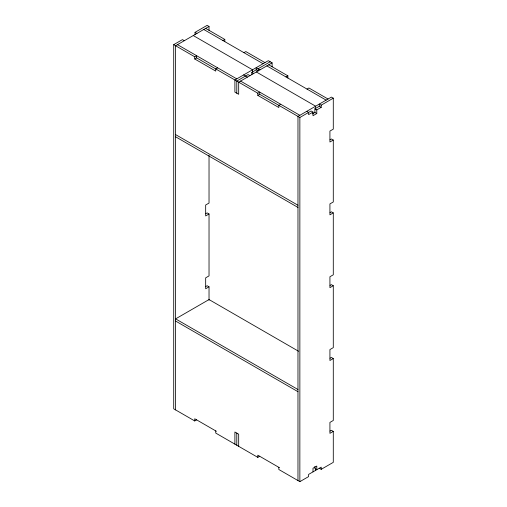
<?xml version="1.0" encoding="UTF-8"?>
<svg xmlns="http://www.w3.org/2000/svg" width="507" height="507" viewBox="0 0 507 507"><rect width="100%" height="100%" fill="white"/><g stroke="black" fill="none" stroke-linecap="round" stroke-linejoin="round"><path stroke-width="0.76" d="M313.003 471.878L313.003 468.234L316.786 466.053L316.786 469.691L314.891 468.601L314.891 466.415M196.627 419.866L194.732 420.956L173.711 408.819L173.711 44.648L182.438 39.616L184.326 40.706M195.049 34.514L195.049 32.328L207.141 25.35L209.03 26.44L209.03 30.312M209.03 26.44L175.599 45.744L175.599 409.909M194.732 56.79L196.627 55.694L196.627 57.88L194.732 58.977L194.732 56.79L173.711 44.648M222.909 40.522L224.804 39.432L224.804 41.618M217.655 67.837L215.76 68.927L215.76 71.113L194.732 58.977M243.937 52.665L245.825 51.568L264.958 62.614M251.821 74.573L251.821 72.387L256.231 69.839L258.126 70.929L258.126 68.743L270.212 61.765M272.107 62.862L238.677 82.159L238.677 94.296L234.893 92.116L234.893 79.973L268.323 60.675L272.107 62.862L272.107 66.791M196.627 57.88L257.81 93.206L259.704 92.116L259.704 94.296L299.859 117.485L311.108 110.989L313.003 112.079L313.003 115.723L316.786 113.536L316.786 109.899L314.891 108.802L314.891 112.446L312.369 113.904M285.986 76.937L287.875 75.847L287.875 78.034M257.81 93.206L257.81 95.392L259.704 94.296M280.726 104.252L278.837 105.342L278.837 107.528L257.81 95.392M307.008 89.08L308.902 87.984L328.035 99.03M314.891 108.802L319.309 106.255L321.204 107.345L321.204 105.164L333.289 98.181L333.289 129.139L329.924 131.079L329.924 142.004L333.289 140.059L333.289 201.97L329.924 203.909L329.924 214.835L333.289 212.896L333.289 274.8L329.924 276.746L329.924 287.672L333.289 285.726L333.289 347.637L329.924 349.577L329.924 360.502L333.289 358.563L333.289 420.468L329.924 422.413L329.924 433.339L333.289 431.394L333.289 462.352L321.204 469.33L319.309 468.24M313.003 112.079L308.586 114.633L308.586 112.446L306.691 111.35M316.786 109.899L321.204 107.345M330.051 139.748L331.401 138.969L333.289 140.059M205.791 213.675L207.141 212.896L209.03 213.986L209.03 275.897L205.671 277.836L205.671 288.762L209.03 286.823L209.03 300.144M209.03 213.986L205.671 215.931L205.671 205.005L209.03 203.066L209.03 155.262M330.051 212.579L331.401 211.806L333.289 212.896M205.791 286.506L207.141 285.733L209.03 286.823M330.051 285.416L331.401 284.636L333.289 285.726M330.051 358.246L331.401 357.467L333.289 358.563M215.76 430.912L215.76 433.092L257.81 457.371L259.704 456.281M330.051 431.077L331.401 430.304L333.289 431.394M278.837 467.327L278.837 469.514L299.859 481.65L308.586 476.612L308.586 474.425L321.204 467.143L321.204 469.33M333.289 98.181L331.401 97.09L297.97 116.388L297.97 480.56M205.671 28.386L224.804 39.432M268.742 64.801L287.875 75.847M203.77 29.482L263.063 63.711M266.847 65.897L326.14 100.126M195.049 32.328L196.944 33.424M260.015 69.839L256.231 67.653L256.231 69.839M321.204 105.164L319.309 104.068L319.309 106.255M193.256 35.547L252.549 69.782L252.549 72.926M256.333 71.969L315.62 106.197L315.62 109.341M251.821 72.387L253.709 73.477M314.891 112.446L316.786 113.536M249.926 75.663L248.031 74.573L236.788 81.069L236.788 93.206M243.62 74.935L247.403 77.121M177.488 44.654L236.788 78.883M240.565 81.069L299.859 115.298M175.599 134.602L297.97 205.246M175.599 136.782L297.97 207.433M298.585 351.269L209.03 299.567L175.599 318.871L297.97 389.515M175.599 321.051L297.97 391.702M216.337 431.248L194.732 418.769L194.732 420.956M279.408 467.663L257.81 455.185L257.81 457.371M315.62 468.791L315.62 470.363M299.859 117.485L299.859 481.65M238.677 446.325L238.677 434.188L234.893 432.002L234.893 444.138M236.788 433.092L236.788 445.235"/></g></svg>
